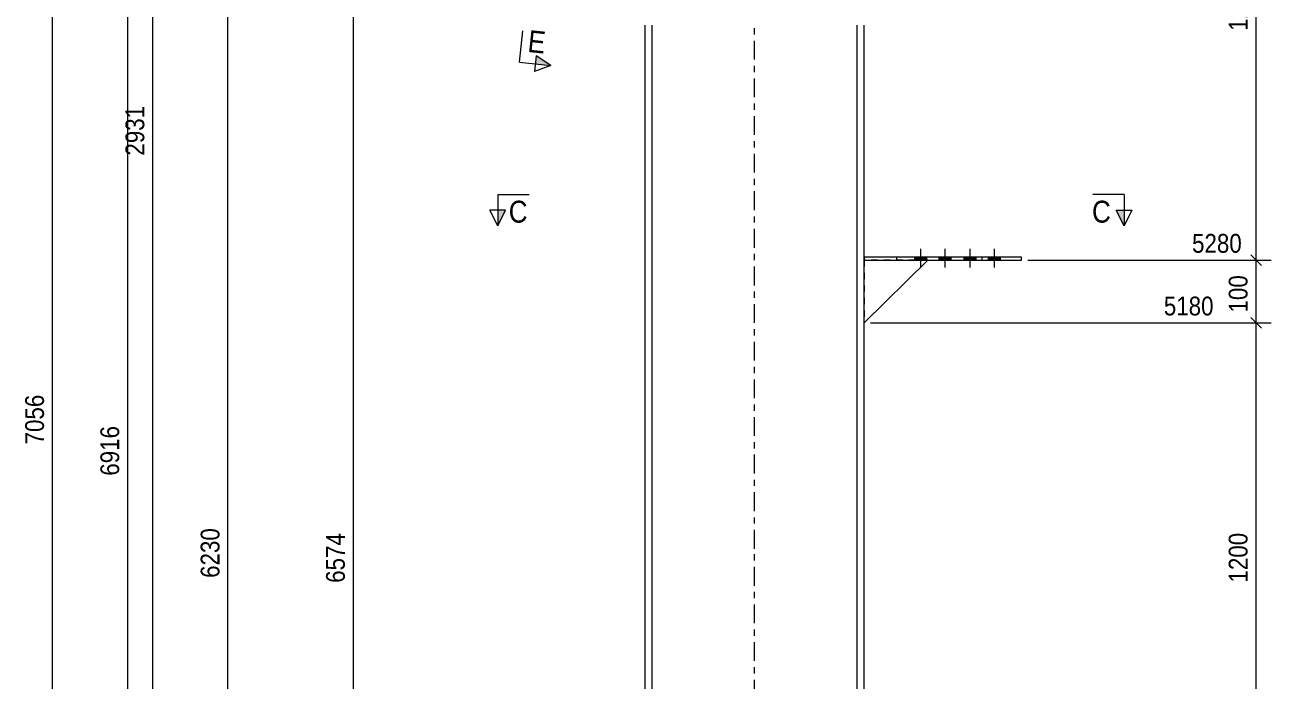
# Model space of a CAD drawing. Header units: millimetres. Extents: x 2 to 825, y 1 to 579.
# Drawn here: x 193 to 391.8, y 290 to 394.7 of the extents above; entities that cross this region are included whole.
import ezdxf

# ---------------------------------------------------------------- set-up
doc = ezdxf.new("R2010")
doc.units = ezdxf.units.MM
for name, pattern in [('XKITLINE00', [0]), ('XKITLINE01', [4, 1, -1, 1, -1]), ('XKITLINE03', [6, 3, -1, 1, -1])]:
    doc.linetypes.add(name, pattern=pattern)
for name, color, linetype, lineweight in [('Bolt', 3, 'Continuous', 0), ('Dimensions', 7, 'Continuous', 0), ('Part', 2, 'Continuous', 0), ('Section', 6, 'Continuous', 0)]:
    doc.layers.add(name, color=color, linetype=linetype, lineweight=lineweight)
doc.styles.add('ARIAL', font='ARIAL.TTF')

# ---------------------------------------------------------------- blocks, each defined once
blk = doc.blocks.new('*A18')
at = {"layer": 'Bolt'}
for points in [[(309.89, 429.3), (309.41, 429.2), (308.94, 429.3), (308.53, 429.57), (308.26, 429.98), (308.16, 430.45), (308.16, 433.95), (308.26, 434.43), (308.53, 434.84), (308.94, 435.11), (309.41, 435.2), (309.89, 435.11), (310.3, 434.84), (310.57, 434.43), (310.66, 433.95), (310.66, 430.45), (310.57, 429.98), (310.3, 429.57)], [(309.89, 186.72), (309.41, 186.62), (308.94, 186.72), (308.53, 186.99), (308.26, 187.4), (308.16, 187.87), (308.16, 191.37), (308.26, 191.85), (308.53, 192.26), (308.94, 192.53), (309.41, 192.62), (309.89, 192.53), (310.3, 192.26), (310.57, 191.85), (310.66, 191.37), (310.66, 187.87), (310.57, 187.4), (310.3, 186.99)]]:
    blk.add_hatch(color=3, dxfattribs=at).paths.add_polyline_path(points, flags=17)
at = {"layer": 'Bolt', "color": 3, "linetype": 'XKITLINE00', "lineweight": 0}
for p, q in [((309.41, 434.7), (309.41, 429.7)), ((311.91, 432.2), (306.91, 432.2)), ((309.41, 192.12), (309.41, 187.12)), ((311.91, 189.62), (306.91, 189.62))]:
    blk.add_line(p, q, dxfattribs=at)
blk = doc.blocks.new('*A24')
at = {"layer": 'Bolt'}
for points in [[(336.84, 357.62), (336.84, 357.12), (334.94, 357.12), (334.94, 357.62)], [(340.71, 357.62), (340.71, 357.12), (338.81, 357.12), (338.81, 357.62)], [(344.72, 357.62), (344.72, 357.12), (342.82, 357.12), (342.82, 357.62)], [(348.59, 357.62), (348.59, 357.12), (346.68, 357.12), (346.68, 357.62)]]:
    blk.add_hatch(color=3, dxfattribs=at).paths.add_polyline_path(points, flags=17)
at = {"layer": 'Bolt', "color": 3, "linetype": 'XKITLINE00', "lineweight": 0}
for p, q in [((335.89, 358.96), (335.89, 355.96)), ((339.76, 358.96), (339.76, 355.96)), ((343.77, 358.96), (343.77, 355.96)), ((347.64, 358.96), (347.64, 355.96)), ((334.94, 357.62), (334.94, 357.12)), ((336.84, 357.62), (336.84, 357.12)), ((338.81, 357.62), (338.81, 357.12)), ((340.71, 357.62), (340.71, 357.12)), ((342.82, 357.62), (342.82, 357.12)), ((344.72, 357.62), (344.72, 357.12)), ((346.68, 357.62), (346.68, 357.12)), ((348.59, 357.62), (348.59, 357.12))]:
    blk.add_line(p, q, dxfattribs=at)
blk = doc.blocks.new('*A28')
at = {"layer": 'Part', "color": 2, "linetype": 'XKITLINE00', "lineweight": 0}
for p, q in [((291.91, 394.6), (291.91, 311.12)), ((293.01, 394.6), (293.01, 311.12)), ((325.81, 311.12), (325.81, 394.6)), ((326.91, 311.12), (326.91, 394.6)), ((291.91, 311.02), (291.91, 227.22)), ((293.01, 311.02), (293.01, 227.22)), ((325.81, 227.22), (325.81, 311.02)), ((326.91, 227.22), (326.91, 311.02))]:
    blk.add_line(p, q, dxfattribs=at)
at = {"layer": 'Part', "color": 7, "linetype": 'XKITLINE03', "lineweight": 0}
for p, q in [((309.41, 311.12), (309.41, 394.6)), ((309.41, 227.22), (309.41, 311.02))]:
    blk.add_line(p, q, dxfattribs=at)
blk = doc.blocks.new('*A40')
at = {"layer": 'Part', "color": 2, "linetype": 'XKITLINE00', "lineweight": 0}
blk.add_line((326.91, 347.12), (337.05, 357.13), dxfattribs=at)
at = {"layer": 'Part', "color": 7, "linetype": 'XKITLINE01', "lineweight": 0}
for p, q in [((337.05, 357.13), (326.91, 357.12)), ((326.91, 357.12), (326.91, 347.12))]:
    blk.add_line(p, q, dxfattribs=at)
blk = doc.blocks.new('*A41')
at = {"layer": 'Part', "color": 2, "linetype": 'XKITLINE00', "lineweight": 0}
for p, q in [((352, 357.62), (326.91, 357.62)), ((326.91, 357.12), (352, 357.12)), ((332.12, 357.12), (332.12, 357.62)), ((345.71, 357.12), (345.71, 357.62)), ((352, 357.12), (352, 357.62))]:
    blk.add_line(p, q, dxfattribs=at)
at = {"layer": 'Part', "color": 7, "linetype": 'XKITLINE01', "lineweight": 0}
for p, q in [((326.91, 357.62), (326.91, 357.12)), ((335.47, 357.12), (335.47, 357.62))]:
    blk.add_line(p, q, dxfattribs=at)
blk = doc.blocks.new('*A157')
at = {"layer": 'Dimensions', "color": 7, "linetype": 'XKITLINE00', "lineweight": 0}
blk.add_line((197.41, 169.62), (197.41, 494.77), dxfattribs=at)
at = {"layer": 'Dimensions', "color": 3, "style": 'ARIAL', "width": 0.85}
blk.add_text('7056', height=3, rotation=90.0002, dxfattribs=at).set_placement((196.06, 327.75))
blk = doc.blocks.new('*A176')
at = {"layer": 'Section'}
for points in [[(287.3, 510.54), (289.78, 510.28), (287.17, 509.3)], [(274.55, 389.71), (276.91, 388.2), (274.42, 388.47)]]:
    blk.add_hatch(color=3, dxfattribs=at).paths.add_polyline_path(points, flags=17)
at = {"layer": 'Section', "color": 3, "linetype": 'XKITLINE00', "lineweight": 0}
for p, q in [((287.17, 509.3), (287.43, 511.79)), ((287.43, 511.79), (289.78, 510.28)), ((289.78, 510.28), (287.17, 509.3)), ((274.55, 389.71), (274.29, 387.22)), ((276.91, 388.2), (274.55, 389.71)), ((276.91, 388.2), (274.29, 387.22))]:
    blk.add_line(p, q, dxfattribs=at)
at = {"layer": 'Section', "color": 1, "linetype": 'XKITLINE00', "lineweight": 0}
for p, q in [((284.81, 510.81), (284.29, 505.83)), ((284.81, 510.81), (289.78, 510.28)), ((271.94, 388.73), (272.46, 393.7)), ((271.94, 388.73), (276.91, 388.2))]:
    blk.add_line(p, q, dxfattribs=at)
at = {"layer": 'Section', "color": 7, "style": 'ARIAL', "width": 0.85}
for p in [(285.26, 505.48), (273.11, 390.36)]:
    blk.add_text('E', height=3.5, rotation=-6.0218, dxfattribs=at).set_placement(p)
blk = doc.blocks.new('*A178')
at = {"layer": 'Section'}
for points in [[(269.7, 365.12), (268.45, 362.62), (268.45, 365.12)], [(368.37, 365.12), (368.37, 362.62), (367.12, 365.12)]]:
    blk.add_hatch(color=3, dxfattribs=at).paths.add_polyline_path(points, flags=17)
at = {"layer": 'Section', "color": 1, "linetype": 'XKITLINE00', "lineweight": 0}
for p, q in [((268.45, 367.62), (273.45, 367.62)), ((268.45, 367.62), (268.45, 362.62)), ((368.37, 367.62), (363.37, 367.62)), ((368.37, 367.62), (368.37, 362.62))]:
    blk.add_line(p, q, dxfattribs=at)
at = {"layer": 'Section', "color": 3, "linetype": 'XKITLINE00', "lineweight": 0}
for p, q in [((268.45, 362.62), (267.2, 365.12)), ((269.7, 365.12), (267.2, 365.12)), ((268.45, 362.62), (269.7, 365.12)), ((367.12, 365.12), (369.62, 365.12)), ((368.37, 362.62), (367.12, 365.12)), ((369.62, 365.12), (368.37, 362.62))]:
    blk.add_line(p, q, dxfattribs=at)
at = {"layer": 'Section', "color": 7, "style": 'ARIAL', "width": 0.85}
for p in [(270.2, 363.12), (363.25, 363.12)]:
    blk.add_text('C', height=3.5, dxfattribs=at).set_placement(p)
blk = doc.blocks.new('*A180')
at = {"layer": 'Dimensions', "color": 7, "linetype": 'XKITLINE00', "lineweight": 0}
blk.add_line((209.41, 171.62), (209.41, 482.8), dxfattribs=at)
at = {"layer": 'Dimensions', "color": 3, "style": 'ARIAL', "width": 0.85}
blk.add_text('6916', height=3, rotation=90.0002, dxfattribs=at).set_placement((208.06, 322.76))
blk = doc.blocks.new('*A183')
at = {"layer": 'Dimensions', "color": 7, "linetype": 'XKITLINE00', "lineweight": 0}
for p, q in [((212.57, 483.65), (214.26, 481.96)), ((290.91, 482.8), (210.56, 482.8)), ((213.41, 273.72), (213.41, 482.8)), ((212.57, 274.57), (214.26, 272.88)), ((292.01, 273.72), (210.56, 273.72))]:
    blk.add_line(p, q, dxfattribs=at)
at = {"layer": 'Dimensions', "color": 3}
for p in [(213.41, 482.8), (213.41, 273.72)]:
    blk.add_point(p, dxfattribs=at)
at = {"layer": 'Dimensions', "color": 3, "style": 'ARIAL', "width": 0.85}
blk.add_text('6916', height=3, dxfattribs=at).set_placement((214.71, 484))
blk.add_text('2931', height=3, rotation=90.0002, dxfattribs=at).set_placement((212.06, 373.81))
blk = doc.blocks.new('*A185')
at = {"layer": 'Dimensions', "color": 7, "linetype": 'XKITLINE00', "lineweight": 0}
for p, q in [((308.41, 432.2), (222.56, 432.2)), ((224.57, 433.05), (226.26, 431.36)), ((225.41, 189.62), (225.41, 432.2)), ((308.41, 189.62), (222.56, 189.62)), ((224.57, 190.47), (226.26, 188.78))]:
    blk.add_line(p, q, dxfattribs=at)
at = {"layer": 'Dimensions', "color": 3}
for p in [(225.41, 432.2), (225.41, 189.62)]:
    blk.add_point(p, dxfattribs=at)
at = {"layer": 'Dimensions', "color": 3, "style": 'ARIAL', "width": 0.85}
blk.add_text('6410', height=3, dxfattribs=at).set_placement((226.71, 433.4))
blk.add_text('6230', height=3, rotation=90.0002, dxfattribs=at).set_placement((224.06, 306.46))
blk = doc.blocks.new('*A187')
at = {"layer": 'Dimensions', "color": 7, "linetype": 'XKITLINE00', "lineweight": 0}
for p, q in [((244.57, 449.46), (246.26, 447.77)), ((292.01, 448.62), (242.56, 448.62)), ((245.41, 171.62), (245.41, 448.62)), ((290.91, 171.62), (242.56, 171.62)), ((244.57, 172.47), (246.26, 170.78))]:
    blk.add_line(p, q, dxfattribs=at)
at = {"layer": 'Dimensions', "color": 3}
for p in [(245.41, 448.62), (245.41, 171.62)]:
    blk.add_point(p, dxfattribs=at)
at = {"layer": 'Dimensions', "color": 3, "style": 'ARIAL', "width": 0.85}
blk.add_text('6574', height=3, dxfattribs=at).set_placement((246.71, 449.82))
blk.add_text('6574', height=3, rotation=90.0002, dxfattribs=at).set_placement((244.06, 305.67))
blk = doc.blocks.new('*A193')
at = {"layer": 'Dimensions', "color": 7, "linetype": 'XKITLINE00', "lineweight": 0}
for p, q in [((388.57, 347.97), (390.26, 346.28)), ((327.91, 347.12), (391.81, 347.12)), ((389.41, 273.22), (389.41, 347.12)), ((353, 273.22), (391.81, 273.22)), ((388.57, 274.07), (390.26, 272.38))]:
    blk.add_line(p, q, dxfattribs=at)
at = {"layer": 'Dimensions', "color": 3}
for p in [(389.41, 347.12), (389.41, 273.22)]:
    blk.add_point(p, dxfattribs=at)
at = {"layer": 'Dimensions', "color": 3, "style": 'ARIAL', "width": 0.85}
blk.add_text('5180', height=3, dxfattribs=at).set_placement((374.71, 348.32))
blk.add_text('1200', height=3, rotation=90.0002, dxfattribs=at).set_placement((388.06, 305.72))
blk = doc.blocks.new('*A194')
at = {"layer": 'Dimensions', "color": 7, "linetype": 'XKITLINE00', "lineweight": 0}
for p, q in [((388.57, 357.97), (390.26, 356.28)), ((353, 357.12), (391.81, 357.12)), ((389.41, 347.12), (389.41, 357.12)), ((388.57, 347.97), (390.26, 346.28)), ((327.91, 347.12), (391.81, 347.12))]:
    blk.add_line(p, q, dxfattribs=at)
at = {"layer": 'Dimensions', "color": 3}
for p in [(389.41, 357.12), (389.41, 347.12)]:
    blk.add_point(p, dxfattribs=at)
at = {"layer": 'Dimensions', "color": 3, "style": 'ARIAL', "width": 0.85}
blk.add_text('5280', height=3, dxfattribs=at).set_placement((379.21, 358.32))
blk.add_text('100', height=3, rotation=90.0002, dxfattribs=at).set_placement((388.06, 348.79))
blk = doc.blocks.new('*A195')
at = {"layer": 'Dimensions', "color": 7, "linetype": 'XKITLINE00', "lineweight": 0}
for p, q in [((388.57, 440.05), (390.26, 438.36)), ((327.91, 439.2), (391.81, 439.2)), ((389.41, 357.12), (389.41, 439.2)), ((388.57, 357.97), (390.26, 356.28)), ((353, 357.12), (391.81, 357.12))]:
    blk.add_line(p, q, dxfattribs=at)
at = {"layer": 'Dimensions', "color": 3}
for p in [(389.41, 439.2), (389.41, 357.12)]:
    blk.add_point(p, dxfattribs=at)
at = {"layer": 'Dimensions', "color": 3, "style": 'ARIAL', "width": 0.85}
blk.add_text('6480', height=3, dxfattribs=at).set_placement((374.71, 440.4))
blk.add_text('1200', height=3, rotation=90.0002, dxfattribs=at).set_placement((388.06, 393.71))

msp = doc.modelspace()

# ---------------------------------------------------------------- block references
at = {"lineweight": 0}
for name in ['*A176', '*A157', '*A183', '*A180', '*A187', '*A195', '*A185', '*A18', '*A178', '*A194', '*A24', '*A41', '*A40', '*A193']:
    msp.add_blockref(name, (0, 0), dxfattribs=at)
at = {"layer": 'Part', "lineweight": 0}
msp.add_blockref('*A28', (0, 0), dxfattribs=at)

doc.saveas('drawing.dxf')
